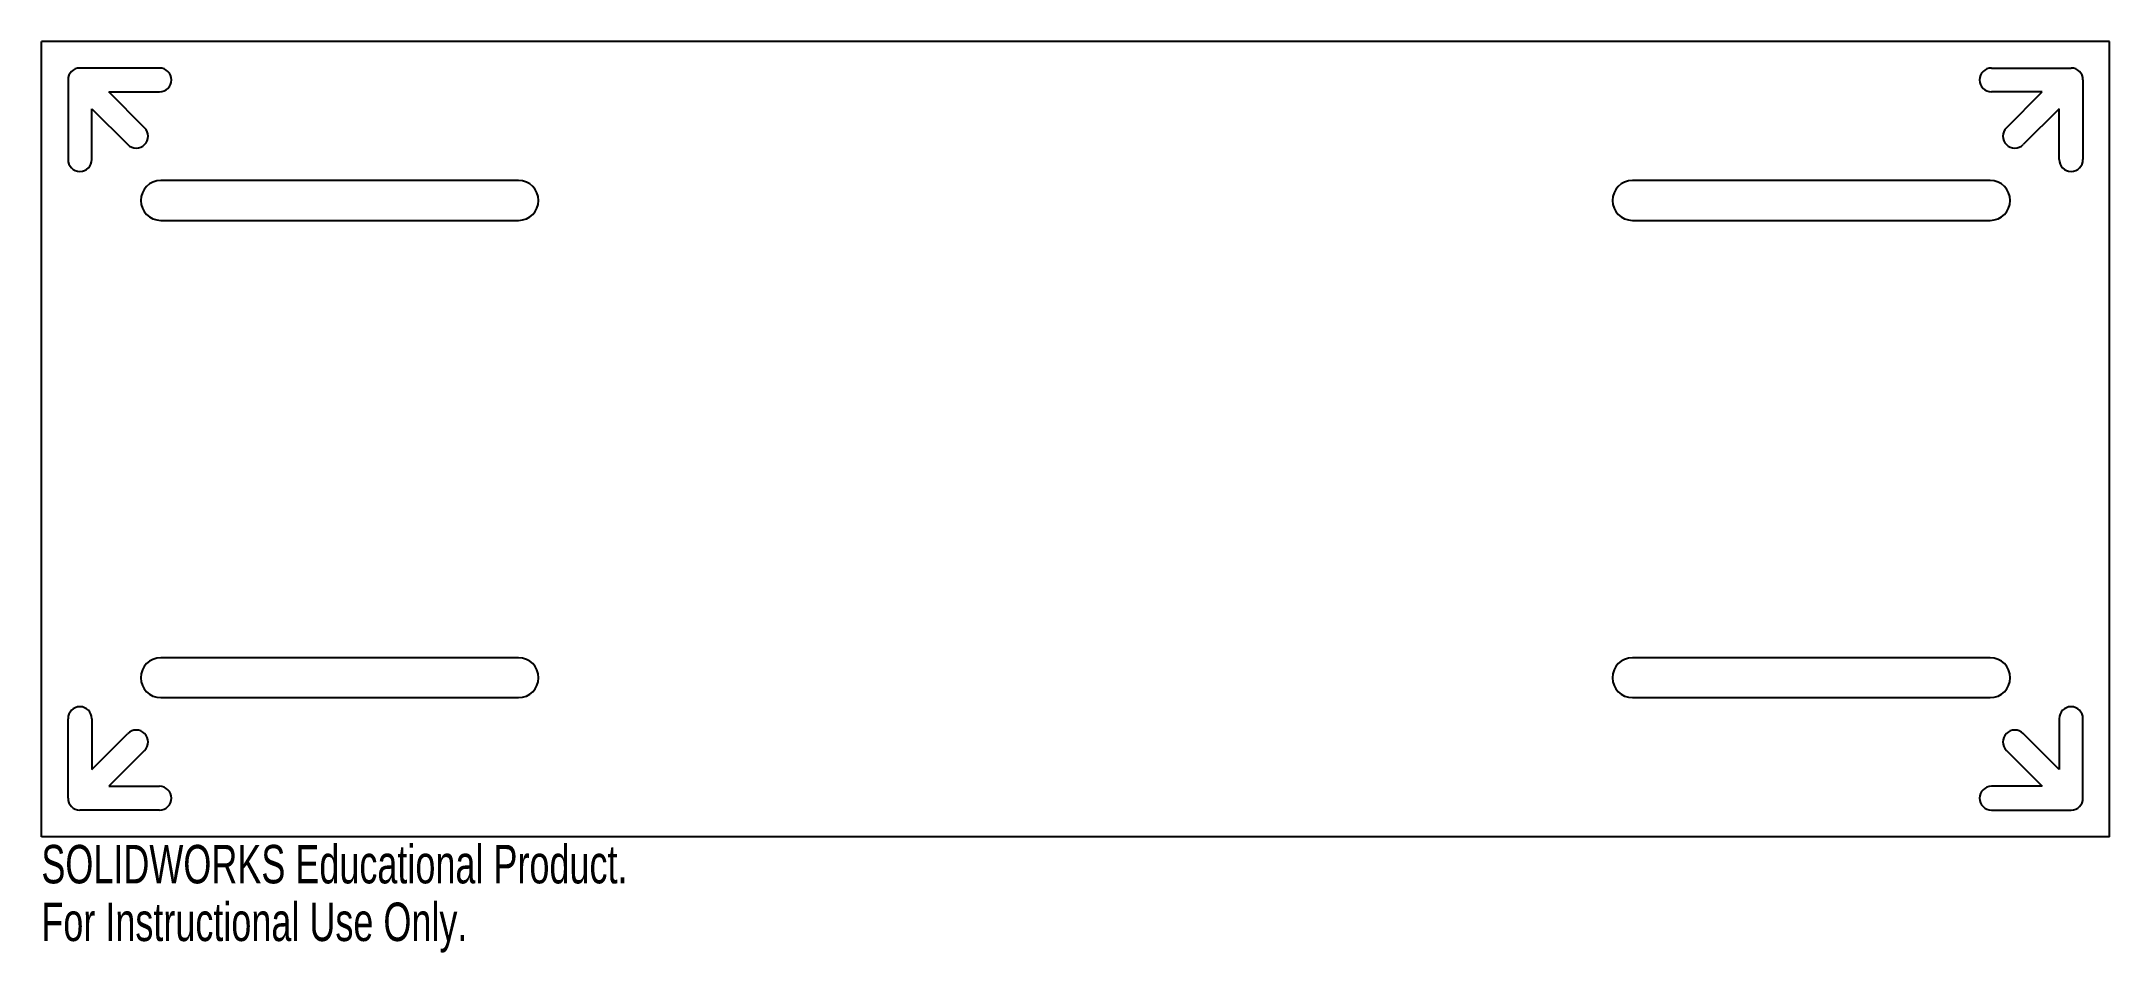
# Model space of a CAD drawing. Header units: millimetres. Extents: x -130 to 130, y -65 to 50.
import ezdxf

# ---------------------------------------------------------------- set-up
doc = ezdxf.new("R2010")
doc.units = ezdxf.units.MM
doc.styles.add('SLDTEXTSTYLE0', font='TXT', dxfattribs={"width": 0.7})

msp = doc.modelspace()

# ---------------------------------------------------------------- linework, layer by layer
at = {"color": 7, "linetype": 'Continuous', "lineweight": 25}
for p, q in [((-130, -50), (-130, 50)), ((130, 50), (-130, 50)), ((130, -50), (130, 50)), ((-126.65, 45.15), (-126.65, 35.15)), ((-115.15, 46.65), (-125.15, 46.65)), ((115.15, 46.65), (125.15, 46.65)), ((126.65, 45.15), (126.65, 35.15)), ((-117.02, 39.14), (-121.53, 43.65)), ((-121.53, 43.65), (-115.15, 43.65)), ((121.53, 43.65), (115.15, 43.65)), ((117.02, 39.14), (121.53, 43.65)), ((-123.65, 35.15), (-123.65, 41.53)), ((-123.65, 41.53), (-119.14, 37.02)), ((123.65, 41.53), (119.14, 37.02)), ((123.65, 35.15), (123.65, 41.53)), ((-70, 32.5), (-115, 32.5)), ((115, 32.5), (70, 32.5)), ((-115, 27.5), (-70, 27.5)), ((70, 27.5), (115, 27.5)), ((-70, -27.5), (-115, -27.5)), ((115, -27.5), (70, -27.5)), ((-115, -32.5), (-70, -32.5)), ((70, -32.5), (115, -32.5)), ((-126.65, -45.15), (-126.65, -35.15)), ((-123.65, -35.15), (-123.65, -41.53)), ((123.65, -35.15), (123.65, -41.53)), ((126.65, -45.15), (126.65, -35.15)), ((-123.65, -41.53), (-119.14, -37.02)), ((123.65, -41.53), (119.14, -37.02)), ((-117.02, -39.14), (-121.53, -43.65)), ((117.02, -39.14), (121.53, -43.65)), ((-121.53, -43.65), (-115.15, -43.65)), ((121.53, -43.65), (115.15, -43.65)), ((-115.15, -46.65), (-125.15, -46.65)), ((115.15, -46.65), (125.15, -46.65)), ((130, -50), (-130, -50))]:
    msp.add_line(p, q, dxfattribs=at)
for centre, radius, start, end in [((-125.15, 45.15), 1.5, 90, 180), ((-115.15, 45.15), 1.5, 270, 90), ((115.15, 45.15), 1.5, 90, 270), ((125.15, 45.15), 1.5, 0, 90), ((-118.08, 38.08), 1.5, 225, 45), ((118.08, 38.08), 1.5, 135, 315), ((-125.15, 35.15), 1.5, 180, 0), ((125.15, 35.15), 1.5, 180, 0), ((-115, 30), 2.5, 90, 270), ((-70, 30), 2.5, 270, 90), ((70, 30), 2.5, 90, 270), ((115, 30), 2.5, 270, 90), ((-115, -30), 2.5, 90, 270), ((-70, -30), 2.5, 270, 90), ((70, -30), 2.5, 90, 270), ((115, -30), 2.5, 270, 90), ((-125.15, -35.15), 1.5, 0, 180), ((125.15, -35.15), 1.5, 0, 180), ((-118.08, -38.08), 1.5, 315, 135), ((118.08, -38.08), 1.5, 45, 225), ((-115.15, -45.15), 1.5, 270, 90), ((115.15, -45.15), 1.5, 90, 270), ((-125.15, -45.15), 1.5, 180, 270), ((125.15, -45.15), 1.5, 270, 0)]:
    msp.add_arc(centre, radius, start, end, dxfattribs=at)

# ---------------------------------------------------------------- texts
at = {"color": 7, "linetype": 'Continuous', "char_height": 4.8336, "attachment_point": 1, "style": 'SLDTEXTSTYLE0'}
for s, insert in [('SOLIDWORKS Educational Product.', (-130, -51.02)), ('For Instructional Use Only.', (-130, -58.27))]:
    msp.add_mtext(s, dxfattribs=dict(at, insert=insert))

doc.saveas('drawing.dxf')
